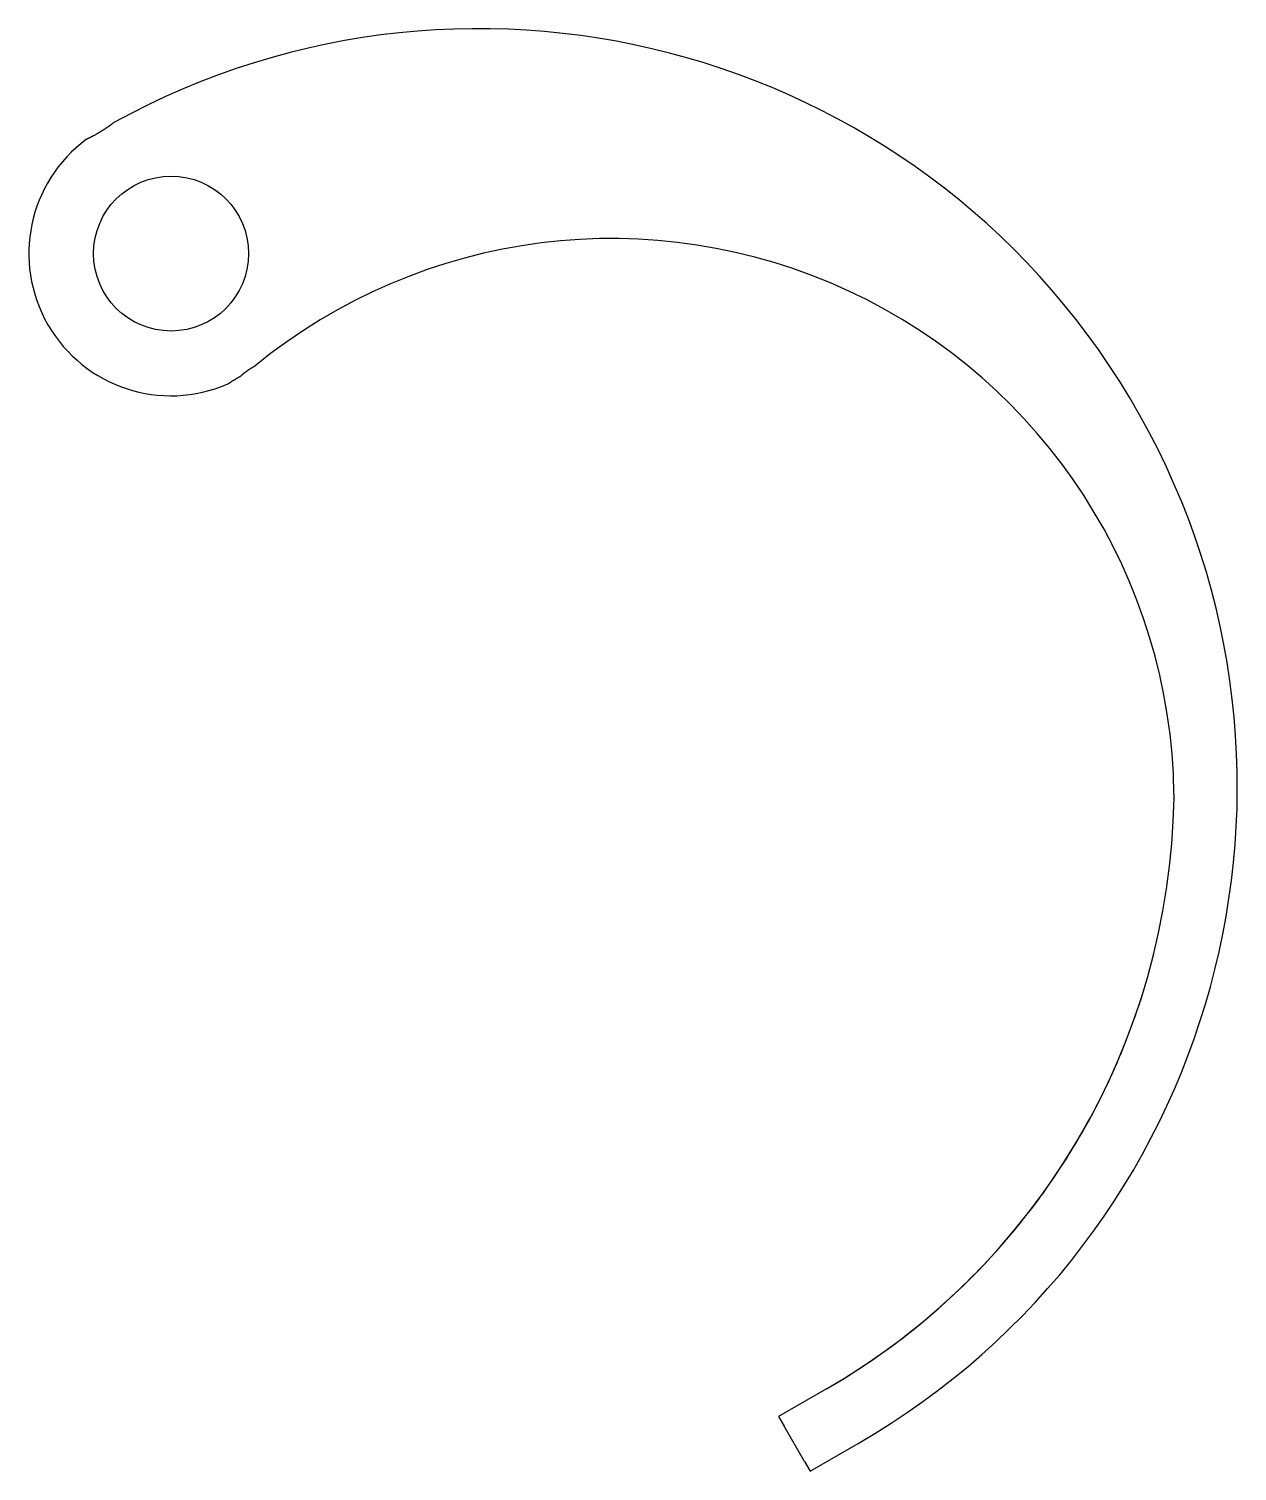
# Model space of a CAD drawing. Header units: millimetres. Extents: x -13 to 96, y -110 to 20.
import ezdxf

# ---------------------------------------------------------------- set-up
doc = ezdxf.new("R2010")
doc.units = ezdxf.units.MM
doc.linetypes.add('K5LT_REINFORCED', pattern=[0])

msp = doc.modelspace()

# ---------------------------------------------------------------- linework, layer by layer
at = {"color": 134, "linetype": 'K5LT_REINFORCED', "true_color": 0x009696}
for p, q in [((80.97, -81.65), (78.73, -84.97)), ((59.23, -102.58), (54.89, -105.08)), ((54.89, -105.08), (55.39, -105.95)), ((57.24, -109.15), (55.39, -105.95)), ((57.74, -110.02), (62.08, -107.52)), ((57.24, -109.15), (57.74, -110.02))]:
    msp.add_line(p, q, dxfattribs=at)
msp.add_circle((0, 0), 7, dxfattribs=at)
for centre, radius, start, end in [((27.83, -48.19), 68.5, 300, 118.7984), ((0, 0), 12.85, 126.4631, 293.5369), ((39.8, -49.46), 50.82, 0.6879, 129.377), ((27.83, -48.19), 62.8, 300, 359.07), ((77.62, -49), 13, 359.07, 0.6879), ((27.83, -48.19), 62.8, 327.8098, 342.641), ((27.83, -48.19), 62.8, 300, 324.1508)]:
    msp.add_arc(centre, radius, start, end, dxfattribs=at)
for points, knots in [([(-5.17, 11.83), (-5.18, 11.82), (-5.21, 11.81), (-5.24, 11.78), (-5.28, 11.75), (-5.35, 11.7), (-5.43, 11.64), (-5.51, 11.57), (-5.57, 11.53), (-5.62, 11.49), (-5.67, 11.46), (-5.71, 11.43), (-5.75, 11.41), (-5.78, 11.38), (-5.82, 11.36), (-5.85, 11.34), (-5.9, 11.31), (-5.95, 11.28), (-5.99, 11.24), (-6.03, 11.22), (-6.05, 11.21), (-6.07, 11.2), (-6.09, 11.18), (-6.11, 11.17), (-6.14, 11.16), (-6.16, 11.14), (-6.18, 11.13), (-6.21, 11.11), (-6.24, 11.09), (-6.28, 11.07), (-6.3, 11.05), (-6.33, 11.04), (-6.35, 11.03), (-6.36, 11.02)], [0, 0, 0, 0, 0.126004, 0.252008, 0.378011, 0.504015, 1.00803, 1.197036, 1.386041, 1.575047, 1.764053, 1.878803, 1.993554, 2.108304, 2.223055, 2.337805, 2.452556, 2.682056, 2.812444, 2.942832, 3.008025, 3.073219, 3.138413, 3.203607, 3.322001, 3.381198, 3.440396, 3.55879, 3.677184, 3.757888, 3.838592, 3.919296, 4, 4, 4, 4]), ([(-7.64, 10.33), (-7.62, 10.34), (-7.57, 10.37), (-7.51, 10.4), (-7.45, 10.43), (-7.39, 10.46), (-7.34, 10.48), (-7.3, 10.5), (-7.26, 10.53), (-7.21, 10.55), (-7.15, 10.59), (-7.07, 10.63), (-7, 10.66), (-6.91, 10.71), (-6.82, 10.76), (-6.73, 10.81), (-6.66, 10.85), (-6.59, 10.89), (-6.52, 10.93), (-6.44, 10.98), (-6.39, 11.01), (-6.36, 11.02)], [0, 0, 0, 0, 0.1, 0.2, 0.3, 0.4, 0.463535, 0.527069, 0.590604, 0.654139, 0.767673, 0.881208, 0.994743, 1.108277, 1.31363, 1.416306, 1.518983, 1.639237, 1.759491, 1.879746, 2, 2, 2, 2]), ([(7.56, -10.17), (7.53, -10.19), (7.48, -10.22), (7.42, -10.25), (7.37, -10.28), (7.32, -10.31), (7.27, -10.34), (7.23, -10.37), (7.18, -10.4), (7.13, -10.43), (7.08, -10.46), (7.03, -10.5), (6.98, -10.53), (6.94, -10.55), (6.91, -10.58), (6.88, -10.6), (6.83, -10.64), (6.79, -10.67), (6.74, -10.7), (6.71, -10.72), (6.69, -10.74), (6.67, -10.76), (6.65, -10.77), (6.63, -10.78), (6.62, -10.8), (6.6, -10.81), (6.58, -10.82), (6.56, -10.84), (6.53, -10.86), (6.51, -10.89), (6.48, -10.91), (6.45, -10.93), (6.43, -10.94), (6.42, -10.96), (6.41, -10.97), (6.39, -10.98), (6.37, -11), (6.36, -11.02), (6.35, -11.02)], [0, 0, 0, 0, 0.297624, 0.446436, 0.595247, 0.744059, 0.892871, 1.041683, 1.190495, 1.354355, 1.518215, 1.682075, 1.845935, 1.957623, 2.06931, 2.180998, 2.292685, 2.51606, 2.627748, 2.739435, 2.861109, 2.921946, 2.982783, 3.043619, 3.104456, 3.165293, 3.22613, 3.322924, 3.419718, 3.516511, 3.613305, 3.685489, 3.757673, 3.783828, 3.809983, 3.862293, 3.931146, 4, 4, 4, 4]), ([(5.13, -11.78), (5.15, -11.77), (5.19, -11.74), (5.25, -11.7), (5.31, -11.67), (5.36, -11.63), (5.41, -11.6), (5.47, -11.56), (5.55, -11.51), (5.63, -11.46), (5.71, -11.41), (5.78, -11.37), (5.85, -11.32), (5.92, -11.28), (5.98, -11.25), (6.04, -11.21), (6.11, -11.17), (6.17, -11.13), (6.23, -11.1), (6.29, -11.06), (6.33, -11.04), (6.35, -11.02)], [0, 0, 0, 0, 0.1, 0.2, 0.3, 0.4, 0.477233, 0.554467, 0.708933, 0.8317, 0.954467, 1.077233, 1.2, 1.3, 1.4, 1.5, 1.6, 1.7, 1.8, 1.9, 2, 2, 2, 2])]:
    msp.add_open_spline(points, degree=3, knots=knots, dxfattribs=at)

doc.saveas('drawing.dxf')
